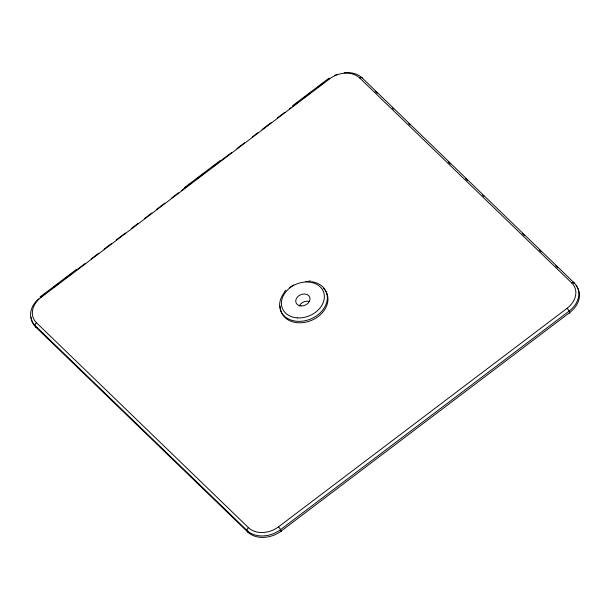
<?xml version="1.0" encoding="UTF-8"?>
<svg xmlns="http://www.w3.org/2000/svg" width="610" height="610" viewBox="0 0 610 610"><rect width="100%" height="100%" fill="white"/><g stroke="black" fill="none" stroke-linecap="round" stroke-linejoin="round"><path stroke-width="0.91" d="M284.359 291.908L285.831 290.223M40.222 296.841L76.258 269.559M184.487 187.605L220.561 160.285M292.708 105.652L328.82 78.293M41.045 296.864L45.605 293.418M53.955 287.089L58.514 283.642M66.109 277.885L72.186 273.288M75.983 270.413L85.095 263.512M91.172 258.907L98.767 253.158M104.081 249.132L111.676 243.382M116.235 239.928L125.347 233.028M131.424 228.43L138.256 223.252M144.334 218.654L151.928 212.898M156.488 209.451L164.837 203.122M171.677 197.945L178.509 192.768M181.551 190.472L191.426 182.992M196.74 178.966L205.09 172.638M211.929 167.468L218.006 162.862M221.804 159.988L231.67 152.515M236.993 148.489L244.587 142.732M252.182 136.983L258.259 132.385M262.056 129.511L271.168 122.602M277.245 118.004L284.839 112.255M289.392 108.801L290.909 107.65M292.434 106.498L297.749 102.48M302.301 99.026L311.42 92.125M317.497 87.52L324.329 82.35M40.237 297.322A2.463 0.488 52.9 0 1 41.099 297.367L329.69 78.82A22.166 17.126 -22.8 0 1 359.725 78.004A2.463 1.487 -46 0 1 362.256 77.989L574.216 282.887A24.629 19.032 -22.8 0 1 569.107 311.115L569.709 312.556A2.463 0.488 52.9 0 1 569.382 313.037M41.099 297.367A22.166 17.126 -22.8 0 0 36.493 322.774L248.453 527.673A22.166 17.126 -22.8 0 0 278.488 526.857L567.087 308.309A22.166 17.126 -22.8 0 0 571.684 282.903L359.725 78.004M308.965 281.004L311.169 281.225M375.173 91.325L377.224 93.307M392.261 107.848L393.633 109.175M408.67 123.716L410.042 125.035M448.327 162.047L450.378 164.029M465.422 178.57L467.474 180.552M482.518 195.093L483.882 196.42M522.175 233.432L524.226 235.414M539.27 249.955L541.322 251.938M555.679 265.823L557.731 267.805M572.767 282.346L574.14 283.665M280.89 531.645A2.463 0.488 52.9 0 0 281.111 531.104L569.709 312.556A24.629 19.032 -22.8 0 0 576.015 285.617M567.087 308.309A2.463 0.488 52.9 0 1 569.107 311.115L280.508 529.663A24.629 19.032 -22.8 0 1 247.141 530.57L35.182 325.671A24.629 19.032 -22.8 0 1 38.613 298.808M31.186 317.261A24.629 19.032 -22.8 0 0 35.784 327.112L247.744 532.011A2.463 1.487 -46 0 0 249.124 532.561M36.966 327.692A2.463 1.487 -46 0 1 35.784 327.112L35.182 325.671A2.463 1.487 -46 0 1 36.493 322.774M571.684 282.903A2.463 1.487 -46 0 1 574.216 282.887M299.205 306.121A7.389 5.711 -22.8 0 1 309.712 301.592M323.33 288.271A24.629 19.032 -22.8 0 1 311.367 320.425A24.629 19.032 -22.8 0 1 280.219 306.22M278.488 526.857A2.463 0.488 52.9 0 1 280.508 529.663L281.111 531.104A24.629 19.032 -22.8 0 1 247.744 532.011L247.141 530.57A2.463 1.487 -46 0 1 248.453 527.673M328.889 78.896A2.463 0.488 52.9 0 1 329.69 78.82M334.722 75.411A24.629 19.032 -22.8 0 1 336.956 74.489M344.17 72.765A24.629 19.032 -22.8 0 1 362.256 77.989M312.03 281.759A24.629 19.032 -22.8 0 1 324.863 306.861A24.629 19.032 -22.8 0 1 290.878 319.998A24.629 19.032 -22.8 0 1 284.504 292.396M289.353 287.737A24.629 19.032 -22.8 0 1 293.768 284.954M305.404 281.53A24.629 19.032 -22.8 0 1 308.774 281.439M300.989 305.93A7.389 5.711 -22.8 0 0 309.804 297.398A7.389 5.711 -22.8 0 0 297.84 296.544A7.389 5.711 -22.8 0 0 300.989 305.93M297.627 317.894A22.166 17.126 -22.8 0 0 323.552 291.969A22.166 17.126 -22.8 0 0 287.47 290.009A22.166 17.126 -22.8 0 0 297.627 317.894"/></g></svg>
